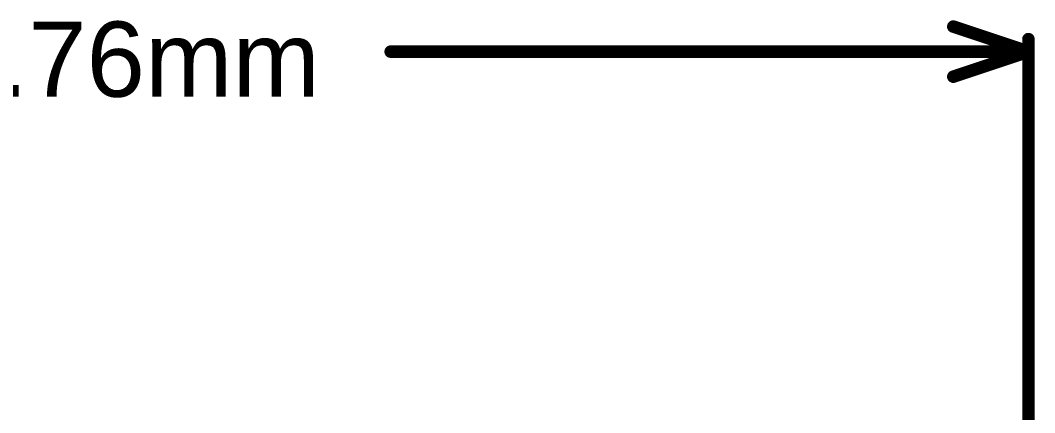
# Model space of a CAD drawing. Header units: inches. Extents: x -13 to 366, y -4 to 120.
# Drawn here: x 11.91 to 32.48, y 44.7 to 52.65 of the extents above; entities that cross this region are included whole.
import ezdxf

# ---------------------------------------------------------------- set-up
doc = ezdxf.new("R2010")
doc.units = ezdxf.units.IN
doc.layers.add('Dimensions', color=6, linetype='Continuous')
doc.styles.add('Arial', font='', dxfattribs={"height": 0.2})
doc.styles.get('Arial').set_extended_font_data('Arial')

msp = doc.modelspace()

# ---------------------------------------------------------------- linework, layer by layer
at = {"layer": 'Dimensions'}
for points in [[(30.832, 52.527, 0.254, 0.254, 0), (32.356, 52.019, 0.254, 0.254, 0)], [(32.356, 43.194, 0.254, 0.254, 0), (32.356, 52.273, 0.254, 0.254, 0)], [(19.425, 52.019, 0.254, 0.254, 0), (32.356, 52.019, 0.254, 0.254, 0)], [(30.832, 51.511, 0.254, 0.254, 0), (32.356, 52.019, 0.254, 0.254, 0)]]:
    msp.add_lwpolyline(points, format="xyseb", dxfattribs=at)
for points in [[(30.768, 52.527, 0.127, 0.127, 1), (30.895, 52.527, 0.127, 0.127, 1)], [(32.292, 52.273, 0.127, 0.127, 1), (32.419, 52.273, 0.127, 0.127, 1)], [(19.361, 52.019, 0.127, 0.127, 1), (19.488, 52.019, 0.127, 0.127, 1)], [(32.292, 52.019, 0.127, 0.127, 1), (32.419, 52.019, 0.127, 0.127, 1)], [(32.292, 52.019, 0.127, 0.127, 1), (32.419, 52.019, 0.127, 0.127, 1)], [(32.292, 52.019, 0.127, 0.127, 1), (32.419, 52.019, 0.127, 0.127, 1)], [(30.768, 51.511, 0.127, 0.127, 1), (30.895, 51.511, 0.127, 0.127, 1)]]:
    msp.add_lwpolyline(points, format="xyseb", close=True, dxfattribs=at)

# ---------------------------------------------------------------- texts
at = {"layer": 'Dimensions', "style": 'Arial'}
msp.add_text('35.76mm', height=1.524, dxfattribs=at).set_placement((9.116, 51.105))

doc.saveas('drawing.dxf')
